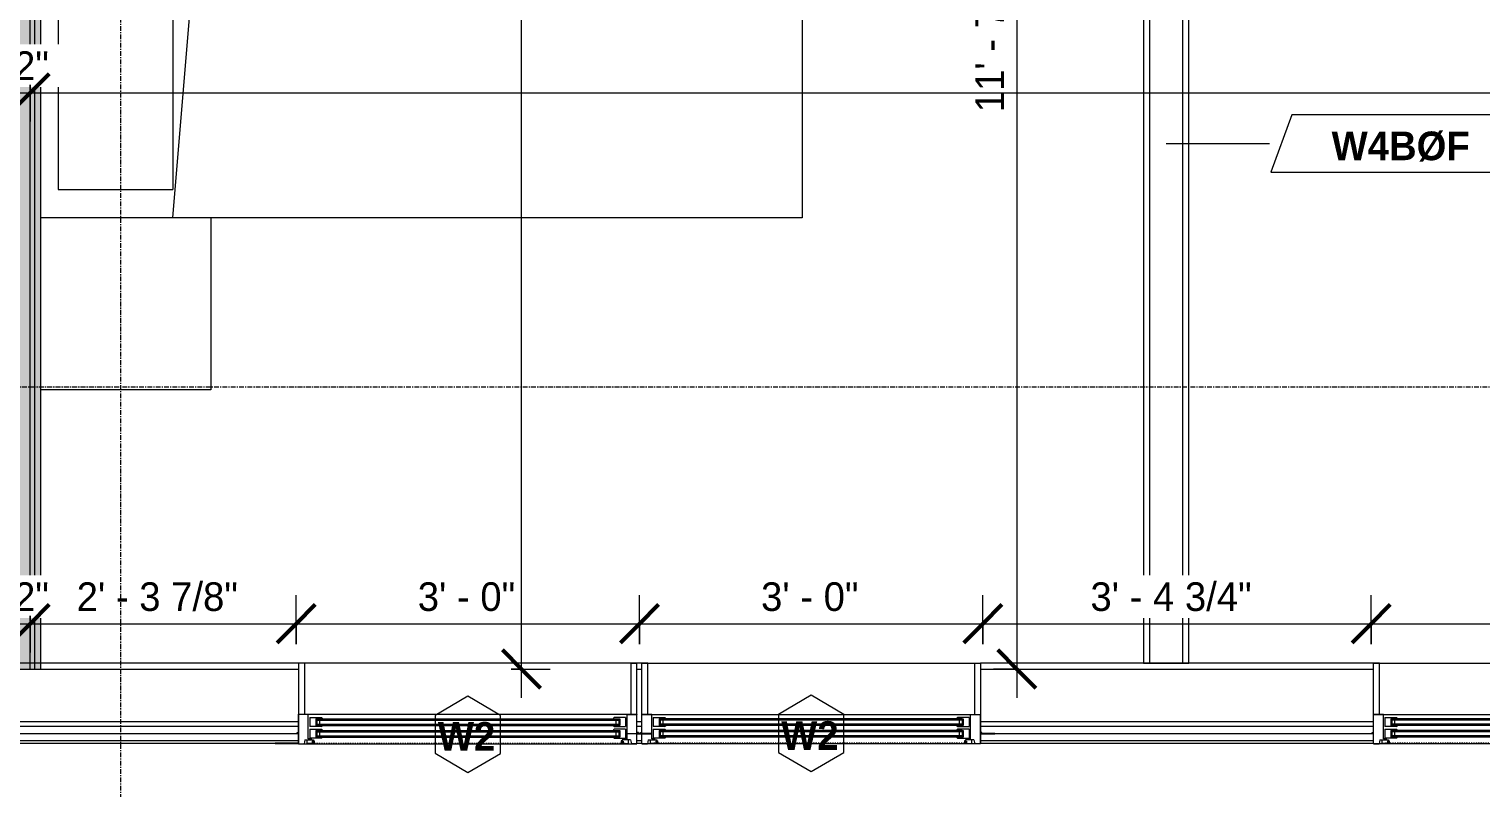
# Model space of a CAD drawing. Header units: inches. Extents: x -4058 to -1781, y 9814 to 12264.
# Drawn here: x -2509.9 to -2357.7, y 11243.2 to 11322.7 of the extents above; entities that cross this region are included whole.
import ezdxf

# ---------------------------------------------------------------- set-up
doc = ezdxf.new("R2010")
doc.units = ezdxf.units.IN
doc.header["$MEASUREMENT"] = 0
for name, pattern in [('Dash', [0.25, 0.125, -0.125]), ('Dash 3_32_', [0.1875, 0.09375, -0.09375]), ('Grid Line 1_2_', [0.875, 0.5, -0.125, 0.125, -0.125])]:
    doc.linetypes.add(name, pattern=pattern)
for name, color, linetype, lineweight in [('0-1', 7, 'Continuous', 5), ('0-2', 7, 'Continuous', 9), ('A-ANNO-DIMS', 211, 'Continuous', 9), ('A-ANNO-DIMS-32', 211, 'Continuous', 9), ('A-DETL-1', 90, 'Dash 3_32_', 9), ('A-DETL-GENF-HDLN-1', 7, 'Dash', 9), ('A-DETL-GENF-HDLN-2', 1, 'Continuous', 18), ('A-GLAZ', 151, 'Continuous', 18), ('A-GLAZ-1', 7, 'Continuous', 9), ('A-GLAZ-IDEN', 152, 'Continuous', 9), ('A-WALL-1', 7, 'Continuous', 9), ('A-WALL-2', 113, 'Continuous', 9), ('A-WALL-IDEN', 211, 'Continuous', 9), ('I-FURN', 30, 'Continuous', 9), ('I-WALL-2', 10, 'Continuous', 5), ('I-WALL-3', 7, 'Continuous', 9), ('S-GRID-1', 1, 'Grid Line 1_2_', 9)]:
    doc.layers.add(name, color=color, linetype=linetype, lineweight=lineweight)
doc.styles.add('Century Gothic', font='ufonts.com_century-gothic.ttf', dxfattribs={"height": 3})
doc.styles.add('Century Gothic_B', font='GOTHICB.TTF', dxfattribs={"height": 3})
doc.dimstyles.new('THE_DIMENSION_STRING_2', dxfattribs={"dimscale": 12, "dimtxt": 3.132505, "dimasz": 0.333333, "dimexe": 0.25, "dimexo": 0.166667, "dimgap": 0.041667, "dimtad": 1, "dimdec": 4, "dimrnd": 0.0625, "dimzin": 3, "dimdsep": 46, "dimlunit": 4, "dimtxsty": 'Century Gothic', "dimblk1": 'OBLIQUE', "dimblk2": 'OBLIQUE', "dimsah": 1, "dimcen": 0.09, "dimdle": 0.25, "dimazin": 0, "dimtfac": 1, "dimtdec": 4, "dimtix": 1, "dimtmove": 0, "dimatfit": 3, "dimfxl": 1, "dimtvp": 1, "dimtfill": 1, "dimfrac": 2, "dimtolj": 1, "dimtzin": 0, "dimarcsym": 2})
doc.dimstyles.new('THE_DIMENSION_STRING_3', dxfattribs={"dimscale": 12, "dimtxt": 3.132505, "dimasz": 0.333333, "dimexe": 0.25, "dimexo": 0.166667, "dimgap": 0.041667, "dimtad": 1, "dimdec": 4, "dimrnd": 0.0625, "dimzin": 3, "dimdsep": 46, "dimlunit": 4, "dimtxsty": 'Century Gothic', "dimblk1": 'OBLIQUE', "dimblk2": 'OBLIQUE', "dimsah": 1, "dimcen": 0.09, "dimdle": 0.25, "dimazin": 0, "dimtfac": 1, "dimtdec": 4, "dimtix": 1, "dimtmove": 0, "dimatfit": 3, "dimfxl": 1, "dimtvp": 1, "dimtfill": 1, "dimfrac": 2, "dimtolj": 1, "dimtzin": 0, "dimarcsym": 2})
doc.dimstyles.new('THE_DIMENSION_STRING_4', dxfattribs={"dimscale": 12, "dimtxt": 3.132505, "dimasz": 0.333333, "dimexe": 0.25, "dimexo": 0.166667, "dimgap": 0.041667, "dimtad": 1, "dimdec": 4, "dimrnd": 0.0625, "dimzin": 3, "dimdsep": 46, "dimlunit": 4, "dimtxsty": 'Century Gothic', "dimblk1": 'OBLIQUE', "dimblk2": 'OBLIQUE', "dimsah": 1, "dimcen": 0.09, "dimdle": 0.25, "dimazin": 0, "dimtfac": 1, "dimtdec": 4, "dimtix": 1, "dimtmove": 0, "dimatfit": 3, "dimfxl": 1, "dimtvp": 1, "dimtfill": 1, "dimfrac": 2, "dimtolj": 1, "dimtzin": 0, "dimarcsym": 2})

# ---------------------------------------------------------------- blocks, each defined once
blk = doc.blocks.new('Window-Double_Hung-Marvin-Essential - ESDH3066 - 2nd Floor-3357213-UNIT PLANS - 2ND FLOOR')
at = {"layer": 'A-DETL-GENF-HDLN-1'}
blk.add_line((16.1, -4.22), (-16.5, -4.22), dxfattribs=at)
at = {"layer": 'A-DETL-GENF-HDLN-2'}
for p, q in [((-17.13, 4.19), (-17.75, 4.19)), ((-17.13, -1.16), (-17.13, 4.19)), ((17.12, 4.19), (17.75, 4.19)), ((17.12, 4.19), (17.12, -1.16)), ((-16.72, -1.19), (-17.75, -1.19)), ((-17.75, -4.28), (-17.75, -1.19)), ((-16.72, -3.77), (-16.72, -1.19)), ((16.72, -3.77), (16.72, -1.19)), ((16.72, -1.19), (17.75, -1.19)), ((17.75, -4.28), (17.75, -1.19)), ((-16.56, -1.53), (-15.34, -1.53)), ((-16.56, -1.53), (-16.56, -2.47)), ((-15.34, -2.47), (-16.56, -2.47)), ((-16.56, -2.75), (-15.34, -2.75)), ((-16.56, -2.75), (-16.56, -3.69)), ((-15.28, -1.65), (-15.94, -1.65)), ((-15.94, -1.65), (-15.94, -2.37)), ((-15.94, -2.37), (-15.28, -2.37)), ((-15.28, -2.87), (-15.94, -2.87)), ((-15.94, -2.87), (-15.94, -3.59)), ((-15.84, -1.66), (-15.84, -2.35)), ((-15.84, -2.88), (-15.84, -3.57)), ((-15.54, -1.79), (-15.54, -2.23)), ((-15.54, -3.01), (-15.54, -3.45)), ((-15.34, -1.53), (-15.28, -1.59)), ((-15.34, -2.47), (-15.28, -2.41)), ((-15.34, -2.75), (-15.28, -2.81)), ((-15.28, -1.59), (-15.28, -1.65)), ((-15.28, -2.37), (-15.28, -2.41)), ((-15.28, -2.81), (-15.28, -2.87)), ((15.34, -1.53), (15.28, -1.59)), ((15.28, -1.59), (15.28, -1.65)), ((15.28, -1.65), (15.94, -1.65)), ((15.28, -2.37), (15.28, -2.41)), ((15.94, -2.37), (15.28, -2.37)), ((15.34, -2.47), (15.28, -2.41)), ((15.34, -2.75), (15.28, -2.81)), ((15.28, -2.81), (15.28, -2.87)), ((15.28, -2.87), (15.94, -2.87)), ((16.56, -1.53), (15.34, -1.53)), ((15.34, -2.47), (16.56, -2.47)), ((16.56, -2.75), (15.34, -2.75)), ((15.54, -1.79), (15.54, -2.23)), ((15.54, -3.01), (15.54, -3.45)), ((15.84, -1.66), (15.84, -2.35)), ((15.84, -2.88), (15.84, -3.57)), ((15.94, -1.65), (15.94, -2.37)), ((15.94, -2.87), (15.94, -3.59)), ((16.56, -1.53), (16.56, -2.47)), ((16.56, -2.75), (16.56, -3.69)), ((-19.25, -3.23), (-19.25, -3.19)), ((-19.25, -3.19), (-17.9, -3.19)), ((-17.75, -3.23), (-19.25, -3.23)), ((-17.9, -3.19), (-17.9, -3.08)), ((-17.9, -3.08), (-17.75, -3.08)), ((-17.75, -4.28), (-17.16, -4.28)), ((-17.08, -3.87), (-17.16, -4.28)), ((-17.08, -3.87), (-16.19, -3.87)), ((-16.85, -4.25), (-16.85, -3.87)), ((-16.3, -4.25), (-16.85, -4.25)), ((-16.38, -3.77), (-16.72, -3.77)), ((-15.34, -3.69), (-16.56, -3.69)), ((-16.38, -3.87), (-16.38, -3.77)), ((-16.18, -4.01), (-16.3, -4.01)), ((-16.3, -4.01), (-16.3, -4.25)), ((-16.19, -3.87), (-16.19, -3.97)), ((-16.19, -3.97), (-16.1, -3.97)), ((-16.18, -4.22), (-16.18, -4.01)), ((-16.18, -4.22), (-16.1, -4.22)), ((-16.1, -3.97), (-16.1, -4.22)), ((-15.94, -3.59), (-15.28, -3.59)), ((-15.34, -3.69), (-15.28, -3.63)), ((-15.28, -3.59), (-15.28, -3.63)), ((15.28, -3.59), (15.28, -3.63)), ((15.94, -3.59), (15.28, -3.59)), ((15.34, -3.69), (15.28, -3.63)), ((15.34, -3.69), (16.56, -3.69)), ((16.19, -3.97), (16.1, -3.97)), ((16.1, -3.97), (16.1, -4.22)), ((16.18, -4.22), (16.1, -4.22)), ((16.18, -4.22), (16.18, -4.01)), ((16.18, -4.01), (16.3, -4.01)), ((17.08, -3.87), (16.19, -3.87)), ((16.19, -3.87), (16.19, -3.97)), ((16.3, -4.01), (16.3, -4.25)), ((16.3, -4.25), (16.85, -4.25)), ((16.38, -3.87), (16.38, -3.77)), ((16.38, -3.77), (16.72, -3.77)), ((16.85, -4.25), (16.85, -3.87)), ((17.08, -3.87), (17.16, -4.28)), ((17.75, -4.28), (17.16, -4.28)), ((17.9, -3.08), (17.75, -3.08)), ((17.75, -3.23), (19.25, -3.23)), ((17.9, -3.19), (17.9, -3.08)), ((19.25, -3.19), (17.9, -3.19)), ((19.25, -3.23), (19.25, -3.19))]:
    blk.add_line(p, q, dxfattribs=at)
at = {"layer": 'A-GLAZ'}
for p, q in [((15.84, -1.66), (-15.84, -1.66)), ((15.84, -1.79), (-15.84, -1.79)), ((15.84, -2.23), (-15.84, -2.23)), ((15.84, -2.35), (-15.84, -2.35)), ((15.84, -2.88), (-15.84, -2.88)), ((15.84, -3.01), (-15.84, -3.01)), ((15.84, -3.45), (-15.84, -3.45)), ((15.84, -3.57), (-15.84, -3.57))]:
    blk.add_line(p, q, dxfattribs=at)
at = {"layer": 'A-GLAZ-1'}
for p, q in [((-17.75, 4.19), (17.75, 4.19)), ((-17.75, -1.16), (-17.75, 4.19)), ((17.75, 4.19), (17.75, -1.16)), ((-17.75, -1.19), (17.75, -1.19)), ((-17.75, -4.28), (-17.75, -1.19)), ((17.75, -1.19), (17.75, -4.28)), ((17.75, -4.28), (-17.75, -4.28)), ((17.75, -4.19), (20.21, -4.19)), ((20.21, -4.25), (17.75, -4.25)), ((20.21, -4.19), (20.21, -4.25))]:
    blk.add_line(p, q, dxfattribs=at)
blk = doc.blocks.new('Window-Double_Hung-Marvin-Essential - ESDH3066 - 2nd Floor-3357214-UNIT PLANS - 2ND FLOOR')
at = {"layer": 'A-DETL-GENF-HDLN-1'}
blk.add_line((16.1, 4.22), (-16.5, 4.22), dxfattribs=at)
at = {"layer": 'A-DETL-GENF-HDLN-2'}
for p, q in [((-19.25, 3.23), (-19.25, 3.19)), ((-17.75, 3.23), (-19.25, 3.23)), ((-19.25, 3.19), (-17.9, 3.19)), ((-17.9, 3.19), (-17.9, 3.08)), ((-17.9, 3.08), (-17.75, 3.08)), ((-17.75, 4.28), (-17.16, 4.28)), ((-17.75, 4.28), (-17.75, 1.19)), ((-17.08, 3.87), (-17.16, 4.28)), ((-17.08, 3.87), (-16.19, 3.87)), ((-16.85, 4.25), (-16.85, 3.87)), ((-16.3, 4.25), (-16.85, 4.25)), ((-16.38, 3.77), (-16.72, 3.77)), ((-16.72, 3.77), (-16.72, 1.19)), ((-15.34, 3.69), (-16.56, 3.69)), ((-16.56, 2.75), (-16.56, 3.69)), ((-16.38, 3.87), (-16.38, 3.77)), ((-16.3, 4.01), (-16.3, 4.25)), ((-16.18, 4.01), (-16.3, 4.01)), ((-16.19, 3.97), (-16.1, 3.97)), ((-16.19, 3.87), (-16.19, 3.97)), ((-16.18, 4.22), (-16.1, 4.22)), ((-16.18, 4.22), (-16.18, 4.01)), ((-16.1, 3.97), (-16.1, 4.22)), ((-15.94, 2.87), (-15.94, 3.59)), ((-15.94, 3.59), (-15.28, 3.59)), ((-15.84, 2.88), (-15.84, 3.57)), ((-15.54, 3.01), (-15.54, 3.45)), ((-15.34, 3.69), (-15.28, 3.63)), ((-15.28, 3.59), (-15.28, 3.63)), ((15.34, 3.69), (15.28, 3.63)), ((15.28, 3.59), (15.28, 3.63)), ((15.94, 3.59), (15.28, 3.59)), ((15.34, 3.69), (16.56, 3.69)), ((15.54, 3.01), (15.54, 3.45)), ((15.84, 2.88), (15.84, 3.57)), ((15.94, 2.87), (15.94, 3.59)), ((16.18, 4.22), (16.1, 4.22)), ((16.1, 3.97), (16.1, 4.22)), ((16.19, 3.97), (16.1, 3.97)), ((16.18, 4.22), (16.18, 4.01)), ((16.18, 4.01), (16.3, 4.01)), ((16.19, 3.87), (16.19, 3.97)), ((17.08, 3.87), (16.19, 3.87)), ((16.3, 4.01), (16.3, 4.25)), ((16.3, 4.25), (16.85, 4.25)), ((16.38, 3.87), (16.38, 3.77)), ((16.38, 3.77), (16.72, 3.77)), ((16.56, 2.75), (16.56, 3.69)), ((16.72, 3.77), (16.72, 1.19)), ((16.85, 4.25), (16.85, 3.87)), ((17.08, 3.87), (17.16, 4.28)), ((17.75, 4.28), (17.16, 4.28)), ((17.75, 4.28), (17.75, 1.19)), ((17.75, 3.23), (19.25, 3.23)), ((17.9, 3.08), (17.75, 3.08)), ((17.9, 3.19), (17.9, 3.08)), ((19.25, 3.19), (17.9, 3.19)), ((19.25, 3.23), (19.25, 3.19)), ((-16.56, 2.75), (-15.34, 2.75)), ((-15.34, 2.47), (-16.56, 2.47)), ((-16.56, 1.53), (-16.56, 2.47)), ((-16.56, 1.53), (-15.34, 1.53)), ((-15.28, 2.87), (-15.94, 2.87)), ((-15.94, 1.65), (-15.94, 2.37)), ((-15.94, 2.37), (-15.28, 2.37)), ((-15.28, 1.65), (-15.94, 1.65)), ((-15.84, 1.66), (-15.84, 2.35)), ((-15.54, 1.79), (-15.54, 2.23)), ((-15.34, 2.75), (-15.28, 2.81)), ((-15.34, 2.47), (-15.28, 2.41)), ((-15.34, 1.53), (-15.28, 1.59)), ((-15.28, 2.81), (-15.28, 2.87)), ((-15.28, 2.37), (-15.28, 2.41)), ((-15.28, 1.59), (-15.28, 1.65)), ((15.28, 2.81), (15.28, 2.87)), ((15.28, 2.87), (15.94, 2.87)), ((15.34, 2.75), (15.28, 2.81)), ((15.34, 2.47), (15.28, 2.41)), ((15.28, 2.37), (15.28, 2.41)), ((15.94, 2.37), (15.28, 2.37)), ((15.28, 1.59), (15.28, 1.65)), ((15.28, 1.65), (15.94, 1.65)), ((15.34, 1.53), (15.28, 1.59)), ((16.56, 2.75), (15.34, 2.75)), ((15.34, 2.47), (16.56, 2.47)), ((16.56, 1.53), (15.34, 1.53)), ((15.54, 1.79), (15.54, 2.23)), ((15.84, 1.66), (15.84, 2.35)), ((15.94, 1.65), (15.94, 2.37)), ((16.56, 1.53), (16.56, 2.47)), ((-16.72, 1.19), (-17.75, 1.19)), ((-17.13, 1.16), (-17.13, -4.19)), ((16.72, 1.19), (17.75, 1.19)), ((17.12, -4.19), (17.12, 1.16)), ((-17.13, -4.19), (-17.75, -4.19)), ((17.12, -4.19), (17.75, -4.19))]:
    blk.add_line(p, q, dxfattribs=at)
at = {"layer": 'A-GLAZ'}
for p, q in [((15.84, 3.57), (-15.84, 3.57)), ((15.84, 3.45), (-15.84, 3.45)), ((15.84, 3.01), (-15.84, 3.01)), ((15.84, 2.88), (-15.84, 2.88)), ((15.84, 2.35), (-15.84, 2.35)), ((15.84, 2.23), (-15.84, 2.23)), ((15.84, 1.79), (-15.84, 1.79)), ((15.84, 1.66), (-15.84, 1.66))]:
    blk.add_line(p, q, dxfattribs=at)
at = {"layer": 'A-GLAZ-1'}
for p, q in [((17.75, 4.28), (-17.75, 4.28)), ((-17.75, 4.28), (-17.75, 1.19)), ((17.75, 1.19), (17.75, 4.28)), ((20.21, 4.25), (17.75, 4.25)), ((17.75, 4.19), (20.21, 4.19)), ((20.21, 4.19), (20.21, 4.25)), ((-17.75, 1.19), (17.75, 1.19)), ((-17.75, 1.16), (-17.75, -4.19)), ((17.75, -4.19), (17.75, 1.16)), ((-17.75, -4.19), (17.75, -4.19))]:
    blk.add_line(p, q, dxfattribs=at)
blk = doc.blocks.new('CTR - 1st Phase - Shell_rvt-1-UNIT PLANS - 2ND FLOOR')
at = {"layer": 'A-WALL-1'}
for p, q in [((-2481.68, 11256.26), (-2566.24, 11256.26)), ((-2566.24, 11255.64), (-2481.68, 11255.64)), ((-2445.67, 11256.26), (-2446.18, 11256.26)), ((-2446.18, 11255.64), (-2445.67, 11255.64)), ((-2368.94, 11256.26), (-2410.17, 11256.26)), ((-2410.17, 11255.64), (-2368.94, 11255.64)), ((-2481.68, 11250.89), (-2481.68, 11250.92)), ((-2446.18, 11250.92), (-2446.18, 11250.89)), ((-2445.67, 11250.89), (-2445.67, 11250.92)), ((-2410.17, 11250.92), (-2410.17, 11250.89)), ((-2368.94, 11250.89), (-2368.94, 11250.92)), ((-2566.24, 11250.14), (-2481.68, 11250.14)), ((-2566.24, 11249.64), (-2481.68, 11249.64)), ((-2566.24, 11248.89), (-2481.68, 11248.89)), ((-2446.18, 11250.14), (-2445.67, 11250.14)), ((-2446.18, 11249.64), (-2445.67, 11249.64)), ((-2446.18, 11248.89), (-2445.67, 11248.89)), ((-2410.17, 11250.14), (-2368.94, 11250.14)), ((-2410.17, 11249.64), (-2368.94, 11249.64)), ((-2410.17, 11248.89), (-2368.94, 11248.89)), ((-2566.24, 11248.14), (-2481.68, 11248.14)), ((-2561.31, 11247.89), (-2484.14, 11247.89)), ((-2446.18, 11248.14), (-2445.67, 11248.14)), ((-2446.18, 11247.89), (-2445.67, 11247.89)), ((-2410.17, 11248.14), (-2368.94, 11248.14)), ((-2407.71, 11247.89), (-2368.94, 11247.89))]:
    blk.add_line(p, q, dxfattribs=at)
at = {"layer": '0-2', "rotation": 180}
blk.add_blockref('Window-Double_Hung-Marvin-Essential - ESDH3066 - 2nd Floor-3357214-UNIT PLANS - 2ND FLOOR', (-2463.93, 11252.08), dxfattribs=at)
at = {"layer": '0-2'}
for p in [(-2427.92, 11252.08), (-2351.19, 11252.08)]:
    blk.add_blockref('Window-Double_Hung-Marvin-Essential - ESDH3066 - 2nd Floor-3357213-UNIT PLANS - 2ND FLOOR', p, dxfattribs=at)
blk = doc.blocks.new('CTR - 1st Phase - Common Walls_rvt-1-UNIT PLANS - 2ND FLOOR')
at = {"layer": 'I-WALL-2'}
for points in [[(-2509.81, 11255.64), (-2509.81, 11641.24), (-2515.31, 11641.24), (-2515.31, 11255.64)], [(-2509.31, 11255.64), (-2509.31, 11641.24), (-2509.81, 11641.24), (-2509.81, 11255.64)], [(-2509.31, 11255.64), (-2508.69, 11255.64), (-2508.69, 11640.61), (-2509.31, 11640.61), (-2509.31, 11267.99)]]:
    blk.add_hatch(color=256, dxfattribs=at).paths.add_polyline_path(points, flags=0)
at = {"layer": 'A-WALL-1'}
for p, q in [((-2509.81, 11255.64), (-2509.81, 11640.61)), ((-2509.31, 11255.64), (-2509.31, 11640.61))]:
    blk.add_line(p, q, dxfattribs=at)
at = {"layer": 'I-WALL-3'}
for p, q in [((-2508.69, 11255.64), (-2508.69, 11520.68)), ((-2517.56, 11255.64), (-2508.69, 11255.64))]:
    blk.add_line(p, q, dxfattribs=at)
blk = doc.blocks.new('Bed-Standard - King 78_ x 80_-V109-UNIT PLANS - 2ND FLOOR')
at = {"layer": 'I-FURN'}
for p, q in [((-28.31, 41.8), (49.69, 41.8)), ((-28.31, -38.02), (-28.31, 41.8)), ((49.69, 41.8), (49.69, -38.02)), ((49.69, -24.2), (-28.31, -17.63)), ((-25.31, -24.2), (46.69, -24.2)), ((-25.31, -36.2), (-25.31, -24.2)), ((46.69, -36.2), (46.69, -24.2)), ((-25.31, -36.2), (46.69, -36.2))]:
    blk.add_line(p, q, dxfattribs=at)
blk = doc.blocks.new('Table-Night Stand - 18_ x 18_ x 24_-V110-UNIT PLANS - 2ND FLOOR')
at = {"layer": 'I-FURN'}
for p, q in [((0.15, 0), (18.15, 0)), ((18.15, 0), (18.15, -17.81))]:
    blk.add_line(p, q, dxfattribs=at)
blk = doc.blocks.new('DIMBLOCK524-UNIT PLANS - 2ND FLOOR')
at = {"layer": 'A-ANNO-DIMS-32', "lineweight": 50}
for p, q in [((-2515.31, 11260.39), (-2513.31, 11262.39)), ((-2509.81, 11260.39), (-2507.81, 11262.39)), ((-2515.31, 11260.39), (-2517.31, 11258.39)), ((-2509.81, 11260.39), (-2511.81, 11258.39))]:
    blk.add_line(p, q, dxfattribs=at)
at = {"layer": 'A-ANNO-DIMS-32'}
for p, q in [((-2515.31, 11261.22), (-2515.31, 11257.39)), ((-2515.31, 11260.39), (-2515.31, 11261.22)), ((-2509.81, 11261.22), (-2509.81, 11257.39)), ((-2509.81, 11260.39), (-2509.81, 11261.22)), ((-2515.31, 11260.39), (-2509.81, 11260.39))]:
    blk.add_line(p, q, dxfattribs=at)
at = {"layer": 'A-ANNO-DIMS-32', "color": 0, "insert": (-2518.2, 11264.73), "char_height": 3, "width": 13.5444, "attachment_point": 1, "line_spacing_factor": 0.984502, "style": 'Century Gothic', "bg_fill": 3, "box_fill_scale": 1.25, "bg_fill_color": 256, "bg_fill_true_color": 13158600, "bg_fill_transparency": 0}
blk.add_mtext('5 1/2"', dxfattribs=at)
blk = doc.blocks.new('_Oblique')
at = {"color": 0, "linetype": 'ByBlock', "lineweight": -2}
blk.add_line((-0.5, -0.5), (0.5, 0.5), dxfattribs=at)
blk = doc.blocks.new('DIMBLOCK525-UNIT PLANS - 2ND FLOOR')
at = {"layer": 'A-ANNO-DIMS-32'}
for p, q in [((-2481.93, 11258.26), (-2481.93, 11263.39)), ((-2509.81, 11261.22), (-2509.81, 11257.39)), ((-2509.81, 11260.39), (-2509.81, 11261.22)), ((-2509.81, 11260.39), (-2481.93, 11260.39)), ((-2481.93, 11260.39), (-2481.93, 11258.26))]:
    blk.add_line(p, q, dxfattribs=at)
at = {"layer": 'A-ANNO-DIMS-32', "lineweight": 50}
for p, q in [((-2509.81, 11260.39), (-2507.81, 11262.39)), ((-2481.93, 11260.39), (-2479.93, 11262.39)), ((-2509.81, 11260.39), (-2511.81, 11258.39)), ((-2481.93, 11260.39), (-2483.93, 11258.39))]:
    blk.add_line(p, q, dxfattribs=at)
at = {"layer": 'A-ANNO-DIMS-32', "color": 0, "insert": (-2504.94, 11264.73), "char_height": 3, "width": 21.7784, "attachment_point": 1, "line_spacing_factor": 0.984502, "style": 'Century Gothic', "bg_fill": 3, "box_fill_scale": 1.25, "bg_fill_color": 256, "bg_fill_true_color": 13158600, "bg_fill_transparency": 0}
blk.add_mtext('2\' - 3 7/8"', dxfattribs=at)
blk = doc.blocks.new('DIMBLOCK526-UNIT PLANS - 2ND FLOOR')
at = {"layer": 'A-ANNO-DIMS-32'}
for p, q in [((-2481.93, 11258.26), (-2481.93, 11263.39)), ((-2445.92, 11258.26), (-2445.92, 11263.39)), ((-2481.93, 11260.39), (-2445.92, 11260.39)), ((-2481.93, 11260.39), (-2481.93, 11258.26)), ((-2445.92, 11260.39), (-2445.92, 11258.26))]:
    blk.add_line(p, q, dxfattribs=at)
at = {"layer": 'A-ANNO-DIMS-32', "lineweight": 50}
for p, q in [((-2481.93, 11260.39), (-2479.93, 11262.39)), ((-2445.92, 11260.39), (-2443.92, 11262.39)), ((-2481.93, 11260.39), (-2483.93, 11258.39)), ((-2445.92, 11260.39), (-2447.92, 11258.39))]:
    blk.add_line(p, q, dxfattribs=at)
at = {"layer": 'A-ANNO-DIMS-32', "color": 0, "insert": (-2469.17, 11264.73), "char_height": 3, "width": 12.5897, "attachment_point": 1, "line_spacing_factor": 0.984502, "style": 'Century Gothic', "bg_fill": 3, "box_fill_scale": 1.25, "bg_fill_color": 256, "bg_fill_true_color": 13158600, "bg_fill_transparency": 0}
blk.add_mtext('3\' - 0"', dxfattribs=at)
blk = doc.blocks.new('DIMBLOCK527-UNIT PLANS - 2ND FLOOR')
at = {"layer": 'A-ANNO-DIMS-32'}
for p, q in [((-2445.92, 11258.26), (-2445.92, 11263.39)), ((-2409.92, 11258.26), (-2409.92, 11263.39)), ((-2445.92, 11260.39), (-2409.92, 11260.39)), ((-2445.92, 11260.39), (-2445.92, 11258.26)), ((-2409.92, 11260.39), (-2409.92, 11258.26))]:
    blk.add_line(p, q, dxfattribs=at)
at = {"layer": 'A-ANNO-DIMS-32', "lineweight": 50}
for p, q in [((-2445.92, 11260.39), (-2443.92, 11262.39)), ((-2409.92, 11260.39), (-2407.92, 11262.39)), ((-2445.92, 11260.39), (-2447.92, 11258.39)), ((-2409.92, 11260.39), (-2411.92, 11258.39))]:
    blk.add_line(p, q, dxfattribs=at)
at = {"layer": 'A-ANNO-DIMS-32', "color": 0, "insert": (-2433.17, 11264.73), "char_height": 3, "width": 12.5897, "attachment_point": 1, "line_spacing_factor": 0.984502, "style": 'Century Gothic', "bg_fill": 3, "box_fill_scale": 1.25, "bg_fill_color": 256, "bg_fill_true_color": 13158600, "bg_fill_transparency": 0}
blk.add_mtext('3\' - 0"', dxfattribs=at)
blk = doc.blocks.new('DIMBLOCK528-UNIT PLANS - 2ND FLOOR')
at = {"layer": 'A-ANNO-DIMS-32'}
for p, q in [((-2409.92, 11258.26), (-2409.92, 11263.39)), ((-2369.19, 11258.26), (-2369.19, 11263.39)), ((-2409.92, 11260.39), (-2369.19, 11260.39)), ((-2409.92, 11260.39), (-2409.92, 11258.26)), ((-2369.19, 11260.39), (-2369.19, 11258.26))]:
    blk.add_line(p, q, dxfattribs=at)
at = {"layer": 'A-ANNO-DIMS-32', "lineweight": 50}
for p, q in [((-2409.92, 11260.39), (-2407.92, 11262.39)), ((-2369.19, 11260.39), (-2367.19, 11262.39)), ((-2409.92, 11260.39), (-2411.92, 11258.39)), ((-2369.19, 11260.39), (-2371.19, 11258.39))]:
    blk.add_line(p, q, dxfattribs=at)
at = {"layer": 'A-ANNO-DIMS-32', "color": 0, "insert": (-2398.63, 11264.73), "char_height": 3, "width": 21.7784, "attachment_point": 1, "line_spacing_factor": 0.984502, "style": 'Century Gothic', "bg_fill": 3, "box_fill_scale": 1.25, "bg_fill_color": 256, "bg_fill_true_color": 13158600, "bg_fill_transparency": 0}
blk.add_mtext('3\' - 4 3/4"', dxfattribs=at)
blk = doc.blocks.new('DIMBLOCK529-UNIT PLANS - 2ND FLOOR')
at = {"layer": 'A-ANNO-DIMS-32'}
for p, q in [((-2369.19, 11258.26), (-2369.19, 11263.39)), ((-2333.19, 11258.26), (-2333.19, 11263.39)), ((-2369.19, 11260.39), (-2333.19, 11260.39)), ((-2369.19, 11260.39), (-2369.19, 11258.26)), ((-2333.19, 11260.39), (-2333.19, 11258.26))]:
    blk.add_line(p, q, dxfattribs=at)
at = {"layer": 'A-ANNO-DIMS-32', "lineweight": 50}
for p, q in [((-2369.19, 11260.39), (-2367.19, 11262.39)), ((-2333.19, 11260.39), (-2331.19, 11262.39)), ((-2369.19, 11260.39), (-2371.19, 11258.39)), ((-2333.19, 11260.39), (-2335.19, 11258.39))]:
    blk.add_line(p, q, dxfattribs=at)
at = {"layer": 'A-ANNO-DIMS-32', "color": 0, "insert": (-2356.43, 11264.73), "char_height": 3, "width": 12.5897, "attachment_point": 1, "line_spacing_factor": 0.984502, "style": 'Century Gothic', "bg_fill": 3, "box_fill_scale": 1.25, "bg_fill_color": 256, "bg_fill_true_color": 13158600, "bg_fill_transparency": 0}
blk.add_mtext('3\' - 0"', dxfattribs=at)
blk = doc.blocks.new('DIMBLOCK670-UNIT PLANS - 2ND FLOOR')
at = {"layer": 'A-ANNO-DIMS-32', "lineweight": 50}
for p, q in [((-2458.3, 11417.55), (-2460.3, 11419.55)), ((-2458.3, 11417.55), (-2456.3, 11415.55)), ((-2458.3, 11255.64), (-2460.3, 11257.64)), ((-2458.3, 11255.64), (-2456.3, 11253.64))]:
    blk.add_line(p, q, dxfattribs=at)
at = {"layer": 'A-ANNO-DIMS-32'}
for p, q in [((-2458.3, 11252.64), (-2458.3, 11420.55)), ((-2459.37, 11417.55), (-2455.3, 11417.55)), ((-2458.3, 11417.55), (-2459.37, 11417.55)), ((-2459.38, 11255.64), (-2455.3, 11255.64)), ((-2458.3, 11255.64), (-2459.38, 11255.64))]:
    blk.add_line(p, q, dxfattribs=at)
at = {"layer": 'A-ANNO-DIMS-32', "color": 0, "insert": (-2462.64, 11324.02), "char_height": 3, "width": 30.1914, "attachment_point": 1, "rotation": 90, "line_spacing_factor": 0.984502, "style": 'Century Gothic', "bg_fill": 3, "box_fill_scale": 1.25, "bg_fill_color": 256, "bg_fill_true_color": 13158600, "bg_fill_transparency": 0}
blk.add_mtext('13\' - 5 15/16"', dxfattribs=at)
blk = doc.blocks.new('Wall Tag - Arch Wall-3956453-UNIT PLANS - 2ND FLOOR')
at = {"layer": 'A-WALL-IDEN'}
for p, q in [((-0.3561, 0.0937), (-0.4244, -0.0937)), ((0.4244, 0.0937), (-0.3561, 0.0937)), ((0.3561, -0.0937), (0.4244, 0.0937)), ((-0.4244, -0.0937), (0.3561, -0.0937))]:
    blk.add_line(p, q, dxfattribs=at)
blk = doc.blocks.new('DIMBLOCK701-UNIT PLANS - 2ND FLOOR')
at = {"layer": 'A-ANNO-DIMS-32'}
for p, q in [((-2406.35, 11398.18), (-2406.35, 11252.64)), ((-2405.52, 11395.18), (-2409.35, 11395.18)), ((-2406.35, 11395.18), (-2405.52, 11395.18)), ((-2408.81, 11255.64), (-2403.35, 11255.64)), ((-2406.35, 11255.64), (-2408.81, 11255.64))]:
    blk.add_line(p, q, dxfattribs=at)
at = {"layer": 'A-ANNO-DIMS-32', "lineweight": 50}
for p, q in [((-2406.35, 11395.18), (-2408.35, 11397.18)), ((-2406.35, 11395.18), (-2404.35, 11393.18)), ((-2406.35, 11255.64), (-2408.35, 11257.64)), ((-2406.35, 11255.64), (-2404.35, 11253.64))]:
    blk.add_line(p, q, dxfattribs=at)
at = {"layer": 'A-ANNO-DIMS-32', "color": 0, "insert": (-2410.7, 11314), "char_height": 3, "width": 27.387, "attachment_point": 1, "rotation": 90, "line_spacing_factor": 0.984502, "style": 'Century Gothic', "bg_fill": 3, "box_fill_scale": 1.25, "bg_fill_color": 256, "bg_fill_true_color": 13158600, "bg_fill_transparency": 0}
blk.add_mtext('11\' - 7 9/16"', dxfattribs=at)
blk = doc.blocks.new('DIMBLOCK1166-UNIT PLANS - 2ND FLOOR')
at = {"layer": 'A-ANNO-DIMS-32', "lineweight": 50}
for p, q in [((-2515.31, 11316.03), (-2513.31, 11318.03)), ((-2509.81, 11316.03), (-2507.81, 11318.03)), ((-2515.31, 11316.03), (-2517.31, 11314.03)), ((-2509.81, 11316.03), (-2511.81, 11314.03))]:
    blk.add_line(p, q, dxfattribs=at)
at = {"layer": 'A-ANNO-DIMS-32'}
for p, q in [((-2515.31, 11316.86), (-2515.31, 11313.03)), ((-2515.31, 11316.03), (-2515.31, 11316.86)), ((-2515.31, 11316.03), (-2509.81, 11316.03)), ((-2509.81, 11316.86), (-2509.81, 11313.03)), ((-2509.81, 11316.03), (-2509.81, 11316.86))]:
    blk.add_line(p, q, dxfattribs=at)
at = {"layer": 'A-ANNO-DIMS-32', "color": 0, "insert": (-2518.2, 11320.38), "char_height": 3, "width": 13.5444, "attachment_point": 1, "line_spacing_factor": 0.984502, "style": 'Century Gothic', "bg_fill": 3, "box_fill_scale": 1.25, "bg_fill_color": 256, "bg_fill_true_color": 13158600, "bg_fill_transparency": 0}
blk.add_mtext('5 1/2"', dxfattribs=at)
blk = doc.blocks.new('DIMBLOCK1167-UNIT PLANS - 2ND FLOOR')
at = {"layer": 'A-ANNO-DIMS-32', "lineweight": 50}
for p, q in [((-2509.81, 11316.03), (-2507.81, 11318.03)), ((-2076.17, 11316.03), (-2074.17, 11318.03)), ((-2509.81, 11316.03), (-2511.81, 11314.03)), ((-2076.17, 11316.03), (-2078.17, 11314.03))]:
    blk.add_line(p, q, dxfattribs=at)
at = {"layer": 'A-ANNO-DIMS-32'}
for p, q in [((-2509.81, 11316.86), (-2509.81, 11313.03)), ((-2509.81, 11316.03), (-2509.81, 11316.86)), ((-2509.81, 11316.03), (-2076.17, 11316.03)), ((-2076.17, 11316.86), (-2076.17, 11313.03)), ((-2076.17, 11316.03), (-2076.17, 11316.86))]:
    blk.add_line(p, q, dxfattribs=at)
at = {"layer": 'A-ANNO-DIMS-32', "color": 0, "insert": (-2303.24, 11320.38), "char_height": 3, "width": 24.5827, "attachment_point": 1, "line_spacing_factor": 0.984502, "style": 'Century Gothic', "bg_fill": 3, "box_fill_scale": 1.25, "bg_fill_color": 256, "bg_fill_true_color": 13158600, "bg_fill_transparency": 0}
blk.add_mtext('36\' - 1 5/8"', dxfattribs=at)
blk = doc.blocks.new('Window Tag - ONE-4156801-UNIT PLANS - 2ND FLOOR')
at = {"layer": 'A-GLAZ-IDEN'}
for p, q in [((0, 0.125), (-0.1071, 0.0619)), ((0.107, 0.062), (0, 0.125)), ((-0.1071, 0.0619), (-0.1071, -0.0619)), ((0.107, -0.0624), (0.107, 0.062)), ((-0.1071, -0.0619), (0, -0.125)), ((0, -0.125), (0.107, -0.0624))]:
    blk.add_line(p, q, dxfattribs=at)

msp = doc.modelspace()

# ---------------------------------------------------------------- linework, layer by layer
at = {"layer": 'A-DETL-1'}
msp.add_line((-2487.56619, 11255.6394), (-2484.32374, 11255.6394), dxfattribs=at)
at = {"layer": 'A-WALL-2'}
for p, q in [((-2393.07374, 11378.1769), (-2393.07374, 11256.2644)), ((-2388.32374, 11256.2644), (-2388.32374, 11378.1769)), ((-2392.44874, 11377.5519), (-2392.44874, 11256.2644)), ((-2388.94874, 11256.2644), (-2388.94874, 11377.5519)), ((-2393.07374, 11256.2644), (-2388.32374, 11256.2644))]:
    msp.add_line(p, q, dxfattribs=at)
at = {"layer": 'A-WALL-IDEN'}
msp.add_line((-2390.69874, 11310.72299), (-2379.85558, 11310.72299), dxfattribs=at)

# ---------------------------------------------------------------- block references
at = {"layer": '0-1'}
for name in ['CTR - 1st Phase - Shell_rvt-1-UNIT PLANS - 2ND FLOOR', 'CTR - 1st Phase - Common Walls_rvt-1-UNIT PLANS - 2ND FLOOR']:
    msp.add_blockref(name, (0, 0), dxfattribs=at)
at = {"layer": 'A-GLAZ-IDEN', "xscale": 31.99999999999999, "yscale": 31.99999999999999, "zscale": 31.99999999999999}
msp.add_blockref('Window Tag - ONE-4156801-UNIT PLANS - 2ND FLOOR', (-2427.92217, 11248.8894), dxfattribs=at)
at = {"layer": 'A-WALL-IDEN', "xscale": 31.99999999999999, "yscale": 31.99999999999999, "zscale": 31.99999999999999}
msp.add_blockref('Wall Tag - Arch Wall-3956453-UNIT PLANS - 2ND FLOOR', (-2366.12388, 11310.72299), dxfattribs=at)
at = {"layer": 'I-FURN', "rotation": 270.0000000003795}
for name, p in [('Bed-Standard - King 78_ x 80_-V109-UNIT PLANS - 2ND FLOOR', (-2470.66882, 11352.60292)), ('Table-Night Stand - 18_ x 18_ x 24_-V110-UNIT PLANS - 2ND FLOOR', (-2490.87374, 11303.06139))]:
    msp.add_blockref(name, p, dxfattribs=at)

# ---------------------------------------------------------------- texts
at = {"layer": 'A-GLAZ-IDEN', "char_height": 3, "width": 7.575, "attachment_point": 1, "style": 'Century Gothic_B'}
for insert in [(-2467.06204, 11250.07886), (-2431.05891, 11250.17314)]:
    msp.add_mtext('W2', dxfattribs=dict(at, insert=insert))
at = {"layer": 'A-WALL-IDEN', "insert": (-2373.3398, 11311.97052), "char_height": 3, "width": 17.372, "attachment_point": 1, "style": 'Century Gothic_B'}
msp.add_mtext('W4BØF', dxfattribs=at)

# ---------------------------------------------------------------- next in the draw order: dimensions: what is measured, and where the dimension line sits
at = {"layer": 'A-ANNO-DIMS'}
for base, p1, p2, dimstyle, picture, middle in [((-2509.81124, 11316.03494), (-2515.31124, 11318.86337), (-2509.81124, 11318.86337), 'THE_DIMENSION_STRING_4', 'DIMBLOCK1166-UNIT PLANS - 2ND FLOOR', (-2512.56124, 11318.27661)), ((-2509.81124, 11260.38808), (-2515.31124, 11263.21651), (-2509.81124, 11263.21651), 'THE_DIMENSION_STRING_2', 'DIMBLOCK524-UNIT PLANS - 2ND FLOOR', (-2512.56124, 11262.62975))]:
    dim = msp.add_linear_dim(base=base, p1=p1, p2=p2, dimstyle=dimstyle, override={"dimpost": '<>', "dimfxl": 5.5}, dxfattribs=at)
    dim.commit()
    dim.dimension.update_dxf_attribs({"geometry": picture, "text_midpoint": middle})

# ---------------------------------------------------------------- next in the draw order: dimensions: what is measured, and where the dimension line sits
dim = msp.add_linear_dim(base=(-2481.9253, 11260.38808), p1=(-2509.81124, 11263.21651), p2=(-2481.9253, 11256.2644), dimstyle='THE_DIMENSION_STRING_2', override={"dimpost": '<>', "dimfxl": 28.739474}, dxfattribs=at)
dim.commit()
dim.dimension.update_dxf_attribs({"geometry": 'DIMBLOCK525-UNIT PLANS - 2ND FLOOR', "text_midpoint": (-2495.86827, 11262.62975)})

# ---------------------------------------------------------------- next in the draw order: dimensions: what is measured, and where the dimension line sits
dim = msp.add_linear_dim(base=(-2445.92217, 11260.38808), p1=(-2481.9253, 11256.2644), p2=(-2445.92217, 11256.2644), dimstyle='THE_DIMENSION_STRING_2', override={"dimpost": '<>', "dimfxl": 36.003125}, dxfattribs=at)
dim.commit()
dim.dimension.update_dxf_attribs({"geometry": 'DIMBLOCK526-UNIT PLANS - 2ND FLOOR', "text_midpoint": (-2463.92374, 11262.46354)})

# ---------------------------------------------------------------- next in the draw order: dimensions: what is measured, and where the dimension line sits
dim = msp.add_linear_dim(base=(-2458.29548, 11417.5519), p1=(-2461.37609, 11255.6394), p2=(-2461.37374, 11417.5519), angle=90, dimstyle='THE_DIMENSION_STRING_3', override={"dimpost": '<>', "dimfxl": 161.9125}, dxfattribs=at)
dim.commit()
dim.dimension.update_dxf_attribs({"geometry": 'DIMBLOCK670-UNIT PLANS - 2ND FLOOR', "text_midpoint": (-2460.53715, 11336.59565)})
dim = msp.add_linear_dim(base=(-2409.92217, 11260.38808), p1=(-2445.92217, 11256.2644), p2=(-2409.92217, 11256.2644), dimstyle='THE_DIMENSION_STRING_2', override={"dimpost": '<>', "dimfxl": 36}, dxfattribs=at)
dim.commit()
dim.dimension.update_dxf_attribs({"geometry": 'DIMBLOCK527-UNIT PLANS - 2ND FLOOR', "text_midpoint": (-2427.92217, 11262.46354)})

# ---------------------------------------------------------------- next in the draw order: block references
at = {"layer": 'A-GLAZ-IDEN', "xscale": 31.99999999999999, "yscale": 31.99999999999999, "zscale": 31.99999999999999}
msp.add_blockref('Window Tag - ONE-4156801-UNIT PLANS - 2ND FLOOR', (-2463.9253, 11248.79511), dxfattribs=at)

# ---------------------------------------------------------------- next in the draw order: dimensions: what is measured, and where the dimension line sits
at = {"layer": 'A-ANNO-DIMS'}
dim = msp.add_linear_dim(base=(-2369.18624, 11260.38808), p1=(-2409.92217, 11256.2644), p2=(-2369.18624, 11256.2644), dimstyle='THE_DIMENSION_STRING_2', override={"dimpost": '<>', "dimfxl": 40.735938}, dxfattribs=at)
dim.commit()
dim.dimension.update_dxf_attribs({"geometry": 'DIMBLOCK528-UNIT PLANS - 2ND FLOOR', "text_midpoint": (-2389.55421, 11262.62975)})

# ---------------------------------------------------------------- next in the draw order: dimensions: what is measured, and where the dimension line sits
dim = msp.add_linear_dim(base=(-2406.35216, 11255.6394), p1=(-2403.52374, 11395.1769), p2=(-2410.80559, 11255.6394), angle=90, dimstyle='THE_DIMENSION_STRING_3', override={"dimpost": '<>', "dimfxl": 139.727375}, dxfattribs=at)
dim.commit()
dim.dimension.update_dxf_attribs({"geometry": 'DIMBLOCK701-UNIT PLANS - 2ND FLOOR', "text_midpoint": (-2408.59384, 11325.40815)})
dim = msp.add_linear_dim(base=(-2333.18624, 11260.38808), p1=(-2369.18624, 11256.2644), p2=(-2333.18624, 11256.2644), dimstyle='THE_DIMENSION_STRING_2', override={"dimpost": '<>', "dimfxl": 36}, dxfattribs=at)
dim.commit()
dim.dimension.update_dxf_attribs({"geometry": 'DIMBLOCK529-UNIT PLANS - 2ND FLOOR', "text_midpoint": (-2351.18624, 11262.46354)})

# ---------------------------------------------------------------- next in the draw order: linework, layer by layer
at = {"layer": 'S-GRID-1'}
msp.add_line((-1781.27288, 11285.1894), (-4041.7795, 11285.1894), dxfattribs=at)

# ---------------------------------------------------------------- next in the draw order: dimensions: what is measured, and where the dimension line sits
at = {"layer": 'A-ANNO-DIMS'}
dim = msp.add_linear_dim(base=(-2076.17374, 11316.03494), p1=(-2509.81124, 11318.86337), p2=(-2076.17374, 11318.86337), dimstyle='THE_DIMENSION_STRING_4', override={"dimpost": '<>', "dimfxl": 433.6375}, dxfattribs=at)
dim.commit()
dim.dimension.update_dxf_attribs({"geometry": 'DIMBLOCK1167-UNIT PLANS - 2ND FLOOR', "text_midpoint": (-2292.99249, 11318.27661)})

# ---------------------------------------------------------------- next in the draw order: linework, layer by layer
at = {"layer": 'S-GRID-1'}
msp.add_line((-2500.32374, 9814.0266), (-2500.32374, 12247.50061), dxfattribs=at)

doc.saveas('drawing.dxf')
